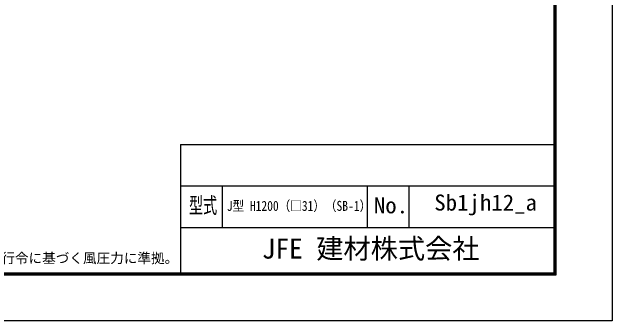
# Model space of a CAD drawing. Units: millimetres, scale not verified. Extents: x -4200 to 4200, y -2970 to 2970.
# Drawn here: x 1308 to 4200, y -2970 to -1482 of the extents above; entities that cross this region are included whole.
import ezdxf
from ezdxf.enums import TextEntityAlignment as Align

# ---------------------------------------------------------------- set-up
doc = ezdxf.new("R2010")
doc.units = ezdxf.units.MM
doc.header["$LTSCALE"] = 10
doc.layers.add('0-8_D-TTL-TXT', color=7, linetype='Continuous')
doc.layers.add('0-D_D-TTL', color=7, linetype='Continuous', lineweight=25)
doc.styles.add('ＭＳ ゴシック', font='')
doc.styles.get('ＭＳ ゴシック').set_extended_font_data('MS Gothic')

msp = doc.modelspace()

# ---------------------------------------------------------------- linework, layer by layer
at = {"layer": '0-D_D-TTL'}
for p, q in [((2120.38, -2120), (2120.38, -2740)), ((2120.38, -2120), (3920.38, -2120)), ((2120.38, -2320), (3920.38, -2320)), ((2320.38, -2320), (2320.38, -2520)), ((3020.38, -2320), (3020.38, -2520)), ((3220.38, -2320), (3220.38, -2520)), ((2120.38, -2520), (3920.38, -2520))]:
    msp.add_line(p, q, dxfattribs=at)
at = {"layer": '0-D_D-TTL', "color": 2}
msp.add_lwpolyline([(-4199.62, 2970), (4200.38, 2970), (4200.38, -2970), (-4199.62, -2970)], close=True, dxfattribs=at)
at = {"layer": '0-D_D-TTL'}
for points in [[(-3929.62, 2750), (3930.38, 2750), (3930.38, -2750), (-3929.62, -2750)], [(-3927.12, 2747.5), (3927.88, 2747.5), (3927.88, -2747.5), (-3927.12, -2747.5)], [(-3924.62, 2745), (3925.38, 2745), (3925.38, -2745), (-3924.62, -2745)], [(-3922.12, 2742.5), (3922.88, 2742.5), (3922.88, -2742.5), (-3922.12, -2742.5)], [(-3919.62, 2740), (3920.38, 2740), (3920.38, -2740), (-3919.62, -2740)]]:
    msp.add_lwpolyline(points, close=True, dxfattribs=at)

# ---------------------------------------------------------------- texts
at = {"layer": '0-8_D-TTL-TXT', "style": 'ＭＳ ゴシック'}
for s, height, width, p in [('型式', 76.98, 0.65, (2160.65, -2474.8)), ('Sb1jh12_a', 76.98, 1.05, (3343.72, -2461.47)), ('J型 H1200（□31）（SB-1）', 48.09, 0.85, (2343.22, -2454.25)), ('No.', 76.98, 1.05, (3052.38, -2474.8))]:
    msp.add_text(s, height=height, dxfattribs=dict(at, width=width)).set_placement(p, align=Align.BOTTOM_LEFT)
for s, height, p in [('JFE 建材株式会社', 96.19, (2512.77, -2698.5)), ('（設計条件）風荷重：昭和57年改正 建築基準法・同施行令に基づく風圧力に準拠。', 48.09, (-350.22, -2705.76))]:
    msp.add_text(s, height=height, dxfattribs=at).set_placement(p, align=Align.BOTTOM_LEFT)

doc.saveas('drawing.dxf')
